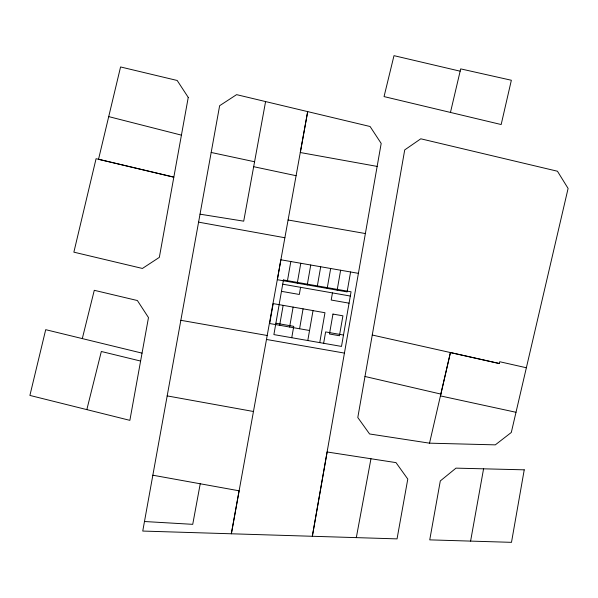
<?xml version="1.0" encoding="UTF-8"?>
<svg xmlns="http://www.w3.org/2000/svg" width="598" height="598" viewBox="0 0 598 598"><rect width="100%" height="100%" fill="white"/><g stroke="black" fill="none" stroke-linecap="round" stroke-linejoin="round"><path stroke-width="0.9" d="M279.655 325.282L283.146 305.354M287.332 281.449L290.815 261.52M289.619 327.024L293.11 307.095M297.288 283.19L300.779 263.262M291.757 337.721L293.745 326.344L275.887 323.219M300.577 287.317L299.321 294.463L281.464 291.338M299.583 328.765L303.074 308.845M307.252 284.932L310.743 265.004M307.791 340.524L313.031 310.586L273.181 303.612L269.698 323.54L309.547 330.507M317.217 286.674L320.7 266.753M327.181 288.415L330.664 268.495M319.751 342.617L324.976 312.732L313.023 310.639M323.638 343.297L325.626 331.92L343.491 335.044M332.451 292.908L331.202 300.039L349.068 303.171M337.145 290.165L340.628 270.236M350.592 271.978L347.102 291.906L277.367 279.7L280.851 259.779L358.419 273.346M377.144 166.408L381.188 143.438L370.087 126.507L236.591 94.648L219.63 105.711L142.75 531.061L397.05 538.88L407.784 479.065L396.003 462.62L327.121 451.983L312.335 536.271L377.144 166.408L300.301 152.527L307.686 111.594L231.344 533.797L239.103 490.801L152.841 475.208M364.989 376.478L357.798 417.531L369.586 433.976L429.528 443.17L495.308 444.86L511.305 432.466L568.1 188.445L557.448 171.23L420.798 138.803L404.719 149.904L364.989 376.478L440.853 394.075M470.596 541.1L483.573 468.825M140.605 361.057L148.483 317.583L137.383 300.532L94.275 290.307L82.3 338.595L45.702 329.677L29.9 395.428L129.871 420.349L140.605 361.057L101.331 351.489L86.837 409.6M265.587 101.578L243.707 221.17L200.031 214.181M200.233 483.782L192.728 524.334L144.469 521.516M356.311 537.639L370.962 458.733M526.382 367.763L499.726 361.73L499.285 363.509L450.429 352.543L440.449 395.898L515.992 412.284M429.528 443.17L450.429 352.543M460.146 71.184L460.684 68.882L511.357 80.252L501.169 124.534L384.051 96.592L393.992 55.659L460.146 71.184L450.458 112.439M288.094 219.989L365.385 233.549M282.712 284.185L350.316 296.04M266.499 339.462L344.433 353.097M180.843 320.304L267.209 335.493M198.558 222.142L284.865 237.742M167.171 395.898L253.432 411.491M253.672 166.693L296.092 175.7M211.176 152.468L254.569 161.759M372.255 335.022L499.285 363.509M82.3 338.595L142.032 353.134M108.716 116.61L181.426 135.141M283.452 279.961L273.891 334.596L341.495 346.421L351.056 291.794L283.452 279.961M332.959 314.07L329.468 333.998L339.432 335.74L342.923 315.819L332.959 314.07M524.237 469.826L511.492 542.341L429.738 539.867L440.307 480.934L455.99 468.137L524.237 469.826M188.243 97.407L159.337 257.364L142.414 268.457L73.868 252.162L96.069 158.709L173.831 177.157L98.535 159.277L120.572 66.954L177.187 80.476L188.243 97.407"/></g></svg>
